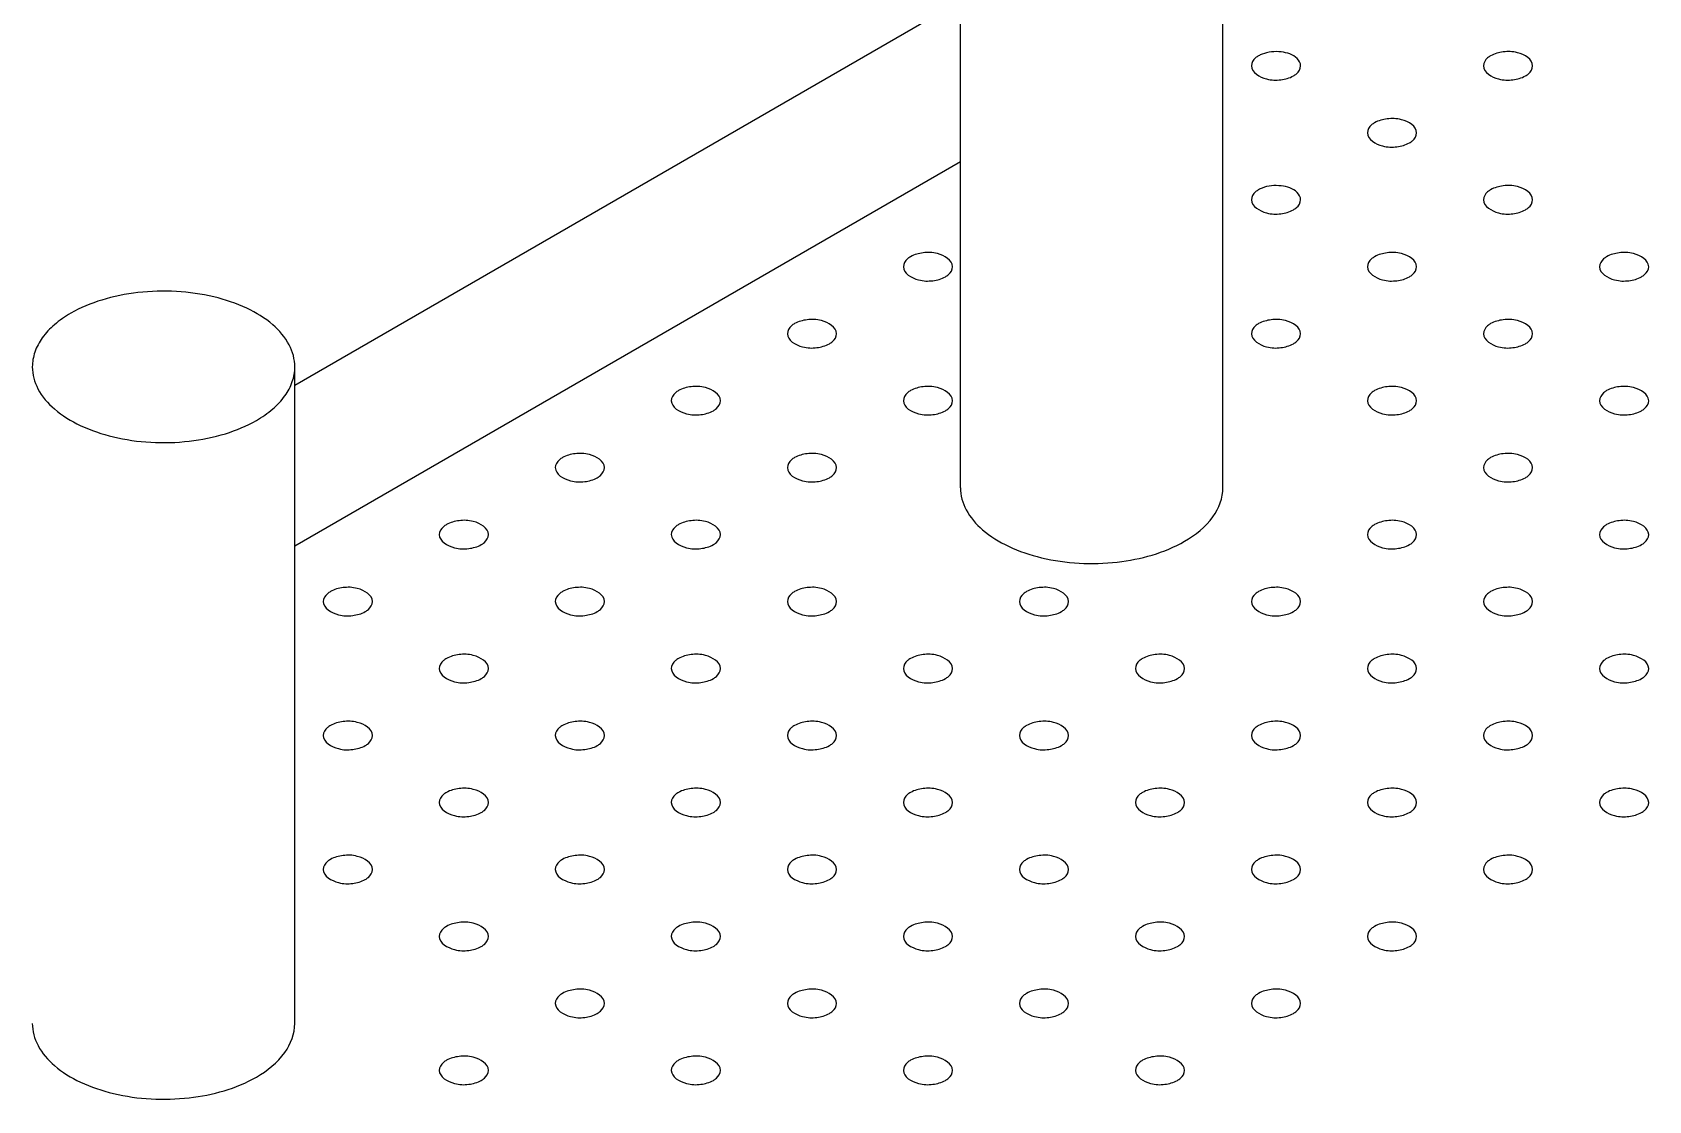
# Model space of a CAD drawing. Header units: millimetres. Extents: x 0 to 1189, y 0 to 841.
# Drawn here: x 630.72 to 679.98, y 379.33 to 411.89 of the extents above; entities that cross this region are included whole.
import ezdxf

# ---------------------------------------------------------------- set-up
doc = ezdxf.new("R2010")
doc.units = ezdxf.units.MM
doc.header["$LTSCALE"] = 65.395
doc.layers.get('0').update_dxf_attribs({"linetype": 'CONTINUOUS'})
doc.layers.add('AXIS', color=7, linetype='CONTINUOUS')

msp = doc.modelspace()

# ---------------------------------------------------------------- linework, layer by layer
at = {"color": 9, "linetype": 'Continuous'}
for p, q in [((638.721, 401.138), (659.005, 412.849)), ((638.721, 396.239), (659.005, 407.95))]:
    msp.add_line(p, q, dxfattribs=at)
at = {"color": 7, "linetype": 'Continuous'}
for points, knots in [([(659.005, 398.01), (659.006, 397.78), (659.145, 397.281), (659.69, 396.662), (660.493, 396.173), (661.866, 395.716), (663.736, 395.621), (665.215, 396.022), (665.834, 396.379)], [0, 0, 0, 0, 0.087154, 0.186892, 0.304593, 0.438739, 0.730144, 1, 1, 1, 1]), ([(665.834, 396.379), (666.165, 396.57), (666.733, 397.005), (667.006, 397.702), (667.005, 398.013)], [0, 0, 0, 0, 0.55085, 1, 1, 1, 1]), ([(630.721, 381.681), (630.721, 381.45), (630.861, 380.951), (631.406, 380.332), (632.209, 379.843), (633.582, 379.386), (635.452, 379.292), (636.931, 379.692), (637.549, 380.049)], [0, 0, 0, 0, 0.087154, 0.186892, 0.304593, 0.438739, 0.730144, 1, 1, 1, 1]), ([(637.549, 380.049), (637.88, 380.24), (638.449, 380.676), (638.721, 381.372), (638.721, 381.684)], [0, 0, 0, 0, 0.55085, 1, 1, 1, 1])]:
    msp.add_open_spline(points, degree=3, knots=knots, dxfattribs=at)
at = {"layer": 'AXIS', "color": 7, "linetype": 'Continuous'}
for p, q in [((659.005, 398.01), (659.005, 418.025)), ((667.005, 398.013), (667.005, 418.025)), ((638.721, 381.684), (638.721, 401.695))]:
    msp.add_line(p, q, dxfattribs=at)
for points, knots in [([(669.372, 410.87), (669.372, 410.953), (669.223, 411.199), (668.759, 411.33), (668.379, 411.299), (668.197, 411.227)], [0, 0, 0, 0, 0.182813, 0.567664, 1, 1, 1, 1]), ([(676.443, 410.87), (676.443, 411.074), (676.021, 411.309), (675.562, 411.315), (675.279, 411.243), (675.163, 411.176)], [0, 0, 0, 0, 0.422614, 0.722333, 1, 1, 1, 1]), ([(668.092, 411.176), (668.059, 411.158), (667.954, 411.087), (667.872, 410.961), (667.872, 410.87)], [0, 0, 0, 0, 0.293914, 1, 1, 1, 1]), ([(667.872, 410.87), (667.872, 410.666), (668.294, 410.431), (668.753, 410.425), (669.036, 410.497), (669.152, 410.564)], [0, 0, 0, 0, 0.422614, 0.722333, 1, 1, 1, 1]), ([(669.152, 410.564), (669.185, 410.583), (669.29, 410.654), (669.372, 410.78), (669.372, 410.87)], [0, 0, 0, 0, 0.293914, 1, 1, 1, 1]), ([(675.163, 411.176), (675.13, 411.158), (675.025, 411.087), (674.943, 410.961), (674.943, 410.87)], [0, 0, 0, 0, 0.293914, 1, 1, 1, 1]), ([(674.943, 410.87), (674.943, 410.666), (675.365, 410.431), (675.824, 410.425), (676.107, 410.497), (676.223, 410.564)], [0, 0, 0, 0, 0.422614, 0.722333, 1, 1, 1, 1]), ([(676.223, 410.564), (676.256, 410.583), (676.362, 410.654), (676.443, 410.78), (676.443, 410.87)], [0, 0, 0, 0, 0.293914, 1, 1, 1, 1]), ([(671.627, 409.135), (671.594, 409.116), (671.489, 409.045), (671.408, 408.92), (671.408, 408.829)], [0, 0, 0, 0, 0.293914, 1, 1, 1, 1]), ([(672.908, 408.829), (672.907, 409.033), (672.485, 409.268), (672.026, 409.274), (671.743, 409.202), (671.627, 409.135)], [0, 0, 0, 0, 0.422614, 0.722333, 1, 1, 1, 1]), ([(671.408, 408.829), (671.408, 408.625), (671.83, 408.39), (672.289, 408.384), (672.572, 408.456), (672.688, 408.523)], [0, 0, 0, 0, 0.422614, 0.722333, 1, 1, 1, 1]), ([(672.688, 408.523), (672.721, 408.542), (672.826, 408.613), (672.908, 408.738), (672.908, 408.829)], [0, 0, 0, 0, 0.293914, 1, 1, 1, 1]), ([(668.092, 407.094), (668.059, 407.075), (667.954, 407.004), (667.872, 406.879), (667.872, 406.788)], [0, 0, 0, 0, 0.293914, 1, 1, 1, 1]), ([(669.372, 406.788), (669.372, 406.871), (669.223, 407.117), (668.759, 407.248), (668.379, 407.216), (668.197, 407.144)], [0, 0, 0, 0, 0.182813, 0.567664, 1, 1, 1, 1]), ([(675.163, 407.094), (675.13, 407.075), (675.025, 407.004), (674.943, 406.879), (674.943, 406.788)], [0, 0, 0, 0, 0.293914, 1, 1, 1, 1]), ([(676.443, 406.788), (676.443, 406.992), (676.021, 407.227), (675.562, 407.233), (675.279, 407.161), (675.163, 407.094)], [0, 0, 0, 0, 0.422614, 0.722333, 1, 1, 1, 1]), ([(667.872, 406.788), (667.872, 406.584), (668.294, 406.349), (668.753, 406.343), (669.036, 406.415), (669.152, 406.482)], [0, 0, 0, 0, 0.422614, 0.722333, 1, 1, 1, 1]), ([(669.152, 406.482), (669.185, 406.501), (669.29, 406.572), (669.372, 406.697), (669.372, 406.788)], [0, 0, 0, 0, 0.293914, 1, 1, 1, 1]), ([(674.943, 406.788), (674.943, 406.584), (675.365, 406.349), (675.824, 406.343), (676.107, 406.415), (676.223, 406.482)], [0, 0, 0, 0, 0.422614, 0.722333, 1, 1, 1, 1]), ([(676.223, 406.482), (676.256, 406.501), (676.362, 406.572), (676.443, 406.697), (676.443, 406.788)], [0, 0, 0, 0, 0.293914, 1, 1, 1, 1]), ([(657.485, 405.053), (657.452, 405.034), (657.347, 404.963), (657.265, 404.837), (657.265, 404.747)], [0, 0, 0, 0, 0.293914, 1, 1, 1, 1]), ([(658.765, 404.747), (658.765, 404.951), (658.343, 405.186), (657.884, 405.191), (657.601, 405.12), (657.485, 405.053)], [0, 0, 0, 0, 0.422614, 0.722333, 1, 1, 1, 1]), ([(671.627, 405.053), (671.594, 405.034), (671.489, 404.963), (671.408, 404.837), (671.408, 404.747)], [0, 0, 0, 0, 0.293914, 1, 1, 1, 1]), ([(672.908, 404.747), (672.907, 404.951), (672.485, 405.186), (672.026, 405.191), (671.743, 405.12), (671.627, 405.053)], [0, 0, 0, 0, 0.422614, 0.722333, 1, 1, 1, 1]), ([(678.698, 405.053), (678.666, 405.034), (678.56, 404.963), (678.479, 404.837), (678.479, 404.747)], [0, 0, 0, 0, 0.293914, 1, 1, 1, 1]), ([(679.979, 404.747), (679.978, 404.951), (679.556, 405.186), (679.097, 405.191), (678.814, 405.12), (678.698, 405.053)], [0, 0, 0, 0, 0.422614, 0.722333, 1, 1, 1, 1]), ([(657.265, 404.747), (657.266, 404.543), (657.688, 404.308), (658.147, 404.302), (658.43, 404.373), (658.546, 404.44)], [0, 0, 0, 0, 0.422614, 0.722333, 1, 1, 1, 1]), ([(658.546, 404.44), (658.578, 404.459), (658.684, 404.53), (658.765, 404.656), (658.765, 404.747)], [0, 0, 0, 0, 0.293914, 1, 1, 1, 1]), ([(671.408, 404.747), (671.408, 404.543), (671.83, 404.308), (672.289, 404.302), (672.572, 404.373), (672.688, 404.44)], [0, 0, 0, 0, 0.422614, 0.722333, 1, 1, 1, 1]), ([(672.688, 404.44), (672.721, 404.459), (672.826, 404.53), (672.908, 404.656), (672.908, 404.747)], [0, 0, 0, 0, 0.293914, 1, 1, 1, 1]), ([(678.479, 404.747), (678.479, 404.543), (678.901, 404.308), (679.36, 404.302), (679.643, 404.373), (679.759, 404.44)], [0, 0, 0, 0, 0.422614, 0.722333, 1, 1, 1, 1]), ([(679.759, 404.44), (679.792, 404.459), (679.897, 404.53), (679.979, 404.656), (679.979, 404.747)], [0, 0, 0, 0, 0.293914, 1, 1, 1, 1]), ([(638.721, 401.695), (638.721, 401.926), (638.582, 402.425), (638.037, 403.044), (637.234, 403.533), (636.231, 403.868), (635.107, 404.026), (633.951, 403.994), (632.859, 403.776), (632.188, 403.499), (631.892, 403.328)], [0, 0, 0, 0, 0.086934, 0.186405, 0.303797, 0.437614, 0.582117, 0.729433, 0.87118, 1, 1, 1, 1]), ([(631.892, 403.328), (631.717, 403.227), (631.398, 403.008), (631.018, 402.608), (630.777, 402.165), (630.721, 401.848), (630.721, 401.695)], [0, 0, 0, 0, 0.289808, 0.549049, 0.782229, 1, 1, 1, 1]), ([(653.95, 403.012), (653.917, 402.993), (653.811, 402.922), (653.73, 402.796), (653.73, 402.705)], [0, 0, 0, 0, 0.293914, 1, 1, 1, 1]), ([(655.23, 402.705), (655.23, 402.909), (654.808, 403.144), (654.349, 403.15), (654.066, 403.079), (653.95, 403.012)], [0, 0, 0, 0, 0.422614, 0.722333, 1, 1, 1, 1]), ([(668.092, 403.012), (668.059, 402.993), (667.954, 402.922), (667.872, 402.796), (667.872, 402.705)], [0, 0, 0, 0, 0.293914, 1, 1, 1, 1]), ([(669.372, 402.705), (669.372, 402.909), (668.95, 403.144), (668.491, 403.15), (668.208, 403.079), (668.092, 403.012)], [0, 0, 0, 0, 0.422614, 0.722333, 1, 1, 1, 1]), ([(675.163, 403.012), (675.13, 402.993), (675.025, 402.922), (674.943, 402.796), (674.943, 402.705)], [0, 0, 0, 0, 0.293914, 1, 1, 1, 1]), ([(676.443, 402.705), (676.443, 402.909), (676.021, 403.144), (675.562, 403.15), (675.279, 403.079), (675.163, 403.012)], [0, 0, 0, 0, 0.422614, 0.722333, 1, 1, 1, 1]), ([(653.73, 402.705), (653.73, 402.501), (654.152, 402.266), (654.611, 402.261), (654.894, 402.332), (655.01, 402.399)], [0, 0, 0, 0, 0.422614, 0.722333, 1, 1, 1, 1]), ([(655.01, 402.399), (655.043, 402.418), (655.148, 402.489), (655.23, 402.615), (655.23, 402.705)], [0, 0, 0, 0, 0.293914, 1, 1, 1, 1]), ([(667.872, 402.705), (667.872, 402.501), (668.294, 402.266), (668.753, 402.261), (669.036, 402.332), (669.152, 402.399)], [0, 0, 0, 0, 0.422614, 0.722333, 1, 1, 1, 1]), ([(669.152, 402.399), (669.185, 402.418), (669.29, 402.489), (669.372, 402.615), (669.372, 402.705)], [0, 0, 0, 0, 0.293914, 1, 1, 1, 1]), ([(674.943, 402.705), (674.943, 402.501), (675.365, 402.266), (675.824, 402.261), (676.107, 402.332), (676.223, 402.399)], [0, 0, 0, 0, 0.422614, 0.722333, 1, 1, 1, 1]), ([(676.223, 402.399), (676.256, 402.418), (676.362, 402.489), (676.443, 402.615), (676.443, 402.705)], [0, 0, 0, 0, 0.293914, 1, 1, 1, 1]), ([(630.721, 401.695), (630.721, 401.464), (630.86, 400.965), (631.404, 400.346), (632.208, 399.857), (633.21, 399.522), (634.334, 399.364), (635.49, 399.396), (636.583, 399.615), (637.253, 399.891), (637.549, 400.062)], [0, 0, 0, 0, 0.086934, 0.186405, 0.303797, 0.437614, 0.582117, 0.729433, 0.87118, 1, 1, 1, 1]), ([(637.549, 400.062), (637.725, 400.164), (638.043, 400.383), (638.424, 400.783), (638.665, 401.225), (638.721, 401.543), (638.721, 401.695)], [0, 0, 0, 0, 0.289808, 0.549049, 0.782229, 1, 1, 1, 1]), ([(650.414, 400.97), (650.381, 400.951), (650.276, 400.88), (650.194, 400.755), (650.194, 400.664)], [0, 0, 0, 0, 0.293914, 1, 1, 1, 1]), ([(651.694, 400.664), (651.694, 400.868), (651.272, 401.103), (650.813, 401.109), (650.53, 401.037), (650.414, 400.97)], [0, 0, 0, 0, 0.422614, 0.722333, 1, 1, 1, 1]), ([(657.485, 400.97), (657.452, 400.951), (657.347, 400.88), (657.265, 400.755), (657.265, 400.664)], [0, 0, 0, 0, 0.293914, 1, 1, 1, 1]), ([(658.765, 400.664), (658.765, 400.868), (658.343, 401.103), (657.884, 401.109), (657.601, 401.037), (657.485, 400.97)], [0, 0, 0, 0, 0.422614, 0.722333, 1, 1, 1, 1]), ([(671.627, 400.97), (671.594, 400.951), (671.489, 400.88), (671.408, 400.755), (671.408, 400.664)], [0, 0, 0, 0, 0.293914, 1, 1, 1, 1]), ([(672.908, 400.664), (672.907, 400.868), (672.485, 401.103), (672.026, 401.109), (671.743, 401.037), (671.627, 400.97)], [0, 0, 0, 0, 0.422614, 0.722333, 1, 1, 1, 1]), ([(678.698, 400.97), (678.666, 400.951), (678.56, 400.88), (678.479, 400.755), (678.479, 400.664)], [0, 0, 0, 0, 0.293914, 1, 1, 1, 1]), ([(679.979, 400.664), (679.978, 400.868), (679.556, 401.103), (679.097, 401.109), (678.814, 401.037), (678.698, 400.97)], [0, 0, 0, 0, 0.422614, 0.722333, 1, 1, 1, 1]), ([(650.194, 400.664), (650.194, 400.46), (650.616, 400.225), (651.076, 400.219), (651.359, 400.291), (651.475, 400.358)], [0, 0, 0, 0, 0.422614, 0.722333, 1, 1, 1, 1]), ([(651.475, 400.358), (651.507, 400.377), (651.613, 400.448), (651.694, 400.573), (651.694, 400.664)], [0, 0, 0, 0, 0.293914, 1, 1, 1, 1]), ([(657.265, 400.664), (657.266, 400.46), (657.688, 400.225), (658.147, 400.219), (658.43, 400.291), (658.546, 400.358)], [0, 0, 0, 0, 0.422614, 0.722333, 1, 1, 1, 1]), ([(658.546, 400.358), (658.578, 400.377), (658.684, 400.448), (658.765, 400.573), (658.765, 400.664)], [0, 0, 0, 0, 0.293914, 1, 1, 1, 1]), ([(671.408, 400.664), (671.408, 400.46), (671.83, 400.225), (672.289, 400.219), (672.572, 400.291), (672.688, 400.358)], [0, 0, 0, 0, 0.422614, 0.722333, 1, 1, 1, 1]), ([(672.688, 400.358), (672.721, 400.377), (672.826, 400.448), (672.908, 400.573), (672.908, 400.664)], [0, 0, 0, 0, 0.293914, 1, 1, 1, 1]), ([(678.479, 400.664), (678.479, 400.46), (678.901, 400.225), (679.36, 400.219), (679.643, 400.291), (679.759, 400.358)], [0, 0, 0, 0, 0.422614, 0.722333, 1, 1, 1, 1]), ([(679.759, 400.358), (679.792, 400.377), (679.897, 400.448), (679.979, 400.573), (679.979, 400.664)], [0, 0, 0, 0, 0.293914, 1, 1, 1, 1]), ([(648.159, 398.623), (648.159, 398.827), (647.737, 399.062), (647.278, 399.068), (646.995, 398.996), (646.878, 398.929)], [0, 0, 0, 0, 0.422614, 0.722333, 1, 1, 1, 1]), ([(655.23, 398.623), (655.23, 398.827), (654.808, 399.062), (654.349, 399.068), (654.066, 398.996), (653.95, 398.929)], [0, 0, 0, 0, 0.422614, 0.722333, 1, 1, 1, 1]), ([(676.443, 398.623), (676.443, 398.827), (676.021, 399.062), (675.562, 399.068), (675.279, 398.996), (675.163, 398.929)], [0, 0, 0, 0, 0.422614, 0.722333, 1, 1, 1, 1]), ([(646.878, 398.929), (646.846, 398.91), (646.74, 398.839), (646.659, 398.714), (646.659, 398.623)], [0, 0, 0, 0, 0.293914, 1, 1, 1, 1]), ([(646.659, 398.623), (646.659, 398.419), (647.081, 398.184), (647.54, 398.178), (647.823, 398.25), (647.939, 398.317)], [0, 0, 0, 0, 0.422614, 0.722333, 1, 1, 1, 1]), ([(647.939, 398.317), (647.972, 398.336), (648.077, 398.407), (648.159, 398.532), (648.159, 398.623)], [0, 0, 0, 0, 0.293914, 1, 1, 1, 1]), ([(653.95, 398.929), (653.917, 398.91), (653.811, 398.839), (653.73, 398.714), (653.73, 398.623)], [0, 0, 0, 0, 0.293914, 1, 1, 1, 1]), ([(653.73, 398.623), (653.73, 398.419), (654.152, 398.184), (654.611, 398.178), (654.894, 398.25), (655.01, 398.317)], [0, 0, 0, 0, 0.422614, 0.722333, 1, 1, 1, 1]), ([(655.01, 398.317), (655.043, 398.336), (655.148, 398.407), (655.23, 398.532), (655.23, 398.623)], [0, 0, 0, 0, 0.293914, 1, 1, 1, 1]), ([(675.163, 398.929), (675.13, 398.91), (675.025, 398.839), (674.943, 398.714), (674.943, 398.623)], [0, 0, 0, 0, 0.293914, 1, 1, 1, 1]), ([(674.943, 398.623), (674.943, 398.419), (675.365, 398.184), (675.824, 398.178), (676.107, 398.25), (676.223, 398.317)], [0, 0, 0, 0, 0.422614, 0.722333, 1, 1, 1, 1]), ([(676.223, 398.317), (676.256, 398.336), (676.362, 398.407), (676.443, 398.532), (676.443, 398.623)], [0, 0, 0, 0, 0.293914, 1, 1, 1, 1]), ([(644.623, 396.582), (644.623, 396.786), (644.201, 397.021), (643.742, 397.027), (643.459, 396.955), (643.343, 396.888)], [0, 0, 0, 0, 0.422614, 0.722333, 1, 1, 1, 1]), ([(651.694, 396.582), (651.694, 396.786), (651.272, 397.021), (650.813, 397.027), (650.53, 396.955), (650.414, 396.888)], [0, 0, 0, 0, 0.422614, 0.722333, 1, 1, 1, 1]), ([(672.908, 396.582), (672.907, 396.786), (672.485, 397.021), (672.026, 397.027), (671.743, 396.955), (671.627, 396.888)], [0, 0, 0, 0, 0.422614, 0.722333, 1, 1, 1, 1]), ([(679.979, 396.582), (679.978, 396.786), (679.556, 397.021), (679.097, 397.027), (678.814, 396.955), (678.698, 396.888)], [0, 0, 0, 0, 0.422614, 0.722333, 1, 1, 1, 1]), ([(643.343, 396.888), (643.31, 396.869), (643.205, 396.798), (643.123, 396.672), (643.123, 396.582)], [0, 0, 0, 0, 0.293914, 1, 1, 1, 1]), ([(643.123, 396.582), (643.123, 396.378), (643.545, 396.143), (644.005, 396.137), (644.288, 396.209), (644.404, 396.276)], [0, 0, 0, 0, 0.422614, 0.722333, 1, 1, 1, 1]), ([(644.404, 396.276), (644.436, 396.294), (644.542, 396.365), (644.623, 396.491), (644.623, 396.582)], [0, 0, 0, 0, 0.293914, 1, 1, 1, 1]), ([(650.414, 396.888), (650.381, 396.869), (650.276, 396.798), (650.194, 396.672), (650.194, 396.582)], [0, 0, 0, 0, 0.293914, 1, 1, 1, 1]), ([(650.194, 396.582), (650.194, 396.378), (650.616, 396.143), (651.076, 396.137), (651.359, 396.209), (651.475, 396.276)], [0, 0, 0, 0, 0.422614, 0.722333, 1, 1, 1, 1]), ([(651.475, 396.276), (651.507, 396.294), (651.613, 396.365), (651.694, 396.491), (651.694, 396.582)], [0, 0, 0, 0, 0.293914, 1, 1, 1, 1]), ([(671.627, 396.888), (671.594, 396.869), (671.489, 396.798), (671.408, 396.672), (671.408, 396.582)], [0, 0, 0, 0, 0.293914, 1, 1, 1, 1]), ([(671.408, 396.582), (671.408, 396.378), (671.83, 396.143), (672.289, 396.137), (672.572, 396.209), (672.688, 396.276)], [0, 0, 0, 0, 0.422614, 0.722333, 1, 1, 1, 1]), ([(672.688, 396.276), (672.721, 396.294), (672.826, 396.365), (672.908, 396.491), (672.908, 396.582)], [0, 0, 0, 0, 0.293914, 1, 1, 1, 1]), ([(678.698, 396.888), (678.666, 396.869), (678.56, 396.798), (678.479, 396.672), (678.479, 396.582)], [0, 0, 0, 0, 0.293914, 1, 1, 1, 1]), ([(678.479, 396.582), (678.479, 396.378), (678.901, 396.143), (679.36, 396.137), (679.643, 396.209), (679.759, 396.276)], [0, 0, 0, 0, 0.422614, 0.722333, 1, 1, 1, 1]), ([(679.759, 396.276), (679.792, 396.294), (679.897, 396.365), (679.979, 396.491), (679.979, 396.582)], [0, 0, 0, 0, 0.293914, 1, 1, 1, 1]), ([(639.807, 394.847), (639.775, 394.828), (639.669, 394.757), (639.588, 394.631), (639.588, 394.541)], [0, 0, 0, 0, 0.293914, 1, 1, 1, 1]), ([(641.088, 394.541), (641.088, 394.744), (640.666, 394.98), (640.206, 394.985), (639.923, 394.914), (639.807, 394.847)], [0, 0, 0, 0, 0.422614, 0.722333, 1, 1, 1, 1]), ([(646.878, 394.847), (646.846, 394.828), (646.74, 394.757), (646.659, 394.631), (646.659, 394.541)], [0, 0, 0, 0, 0.293914, 1, 1, 1, 1]), ([(648.159, 394.541), (648.159, 394.744), (647.737, 394.98), (647.278, 394.985), (646.995, 394.914), (646.878, 394.847)], [0, 0, 0, 0, 0.422614, 0.722333, 1, 1, 1, 1]), ([(653.95, 394.847), (653.917, 394.828), (653.811, 394.757), (653.73, 394.631), (653.73, 394.541)], [0, 0, 0, 0, 0.293914, 1, 1, 1, 1]), ([(655.23, 394.541), (655.23, 394.744), (654.808, 394.98), (654.349, 394.985), (654.066, 394.914), (653.95, 394.847)], [0, 0, 0, 0, 0.422614, 0.722333, 1, 1, 1, 1]), ([(661.021, 394.847), (660.988, 394.828), (660.882, 394.757), (660.801, 394.631), (660.801, 394.541)], [0, 0, 0, 0, 0.293914, 1, 1, 1, 1]), ([(662.301, 394.541), (662.301, 394.744), (661.879, 394.98), (661.42, 394.985), (661.137, 394.914), (661.021, 394.847)], [0, 0, 0, 0, 0.422614, 0.722333, 1, 1, 1, 1]), ([(668.092, 394.847), (668.059, 394.828), (667.954, 394.757), (667.872, 394.631), (667.872, 394.541)], [0, 0, 0, 0, 0.293914, 1, 1, 1, 1]), ([(669.372, 394.541), (669.372, 394.744), (668.95, 394.98), (668.491, 394.985), (668.208, 394.914), (668.092, 394.847)], [0, 0, 0, 0, 0.422614, 0.722333, 1, 1, 1, 1]), ([(675.163, 394.847), (675.13, 394.828), (675.025, 394.757), (674.943, 394.631), (674.943, 394.541)], [0, 0, 0, 0, 0.293914, 1, 1, 1, 1]), ([(676.443, 394.541), (676.443, 394.744), (676.021, 394.98), (675.562, 394.985), (675.279, 394.914), (675.163, 394.847)], [0, 0, 0, 0, 0.422614, 0.722333, 1, 1, 1, 1]), ([(639.588, 394.541), (639.588, 394.337), (640.01, 394.101), (640.469, 394.096), (640.752, 394.167), (640.868, 394.234)], [0, 0, 0, 0, 0.422614, 0.722333, 1, 1, 1, 1]), ([(640.868, 394.234), (640.901, 394.253), (641.006, 394.324), (641.088, 394.45), (641.088, 394.541)], [0, 0, 0, 0, 0.293914, 1, 1, 1, 1]), ([(646.659, 394.541), (646.659, 394.337), (647.081, 394.101), (647.54, 394.096), (647.823, 394.167), (647.939, 394.234)], [0, 0, 0, 0, 0.422614, 0.722333, 1, 1, 1, 1]), ([(647.939, 394.234), (647.972, 394.253), (648.077, 394.324), (648.159, 394.45), (648.159, 394.541)], [0, 0, 0, 0, 0.293914, 1, 1, 1, 1]), ([(653.73, 394.541), (653.73, 394.337), (654.152, 394.101), (654.611, 394.096), (654.894, 394.167), (655.01, 394.234)], [0, 0, 0, 0, 0.422614, 0.722333, 1, 1, 1, 1]), ([(655.01, 394.234), (655.043, 394.253), (655.148, 394.324), (655.23, 394.45), (655.23, 394.541)], [0, 0, 0, 0, 0.293914, 1, 1, 1, 1]), ([(660.801, 394.541), (660.801, 394.337), (661.223, 394.101), (661.682, 394.096), (661.965, 394.167), (662.081, 394.234)], [0, 0, 0, 0, 0.422614, 0.722333, 1, 1, 1, 1]), ([(662.081, 394.234), (662.114, 394.253), (662.219, 394.324), (662.301, 394.45), (662.301, 394.541)], [0, 0, 0, 0, 0.293914, 1, 1, 1, 1]), ([(667.872, 394.541), (667.872, 394.337), (668.294, 394.101), (668.753, 394.096), (669.036, 394.167), (669.152, 394.234)], [0, 0, 0, 0, 0.422614, 0.722333, 1, 1, 1, 1]), ([(669.152, 394.234), (669.185, 394.253), (669.29, 394.324), (669.372, 394.45), (669.372, 394.541)], [0, 0, 0, 0, 0.293914, 1, 1, 1, 1]), ([(674.943, 394.541), (674.943, 394.337), (675.365, 394.101), (675.824, 394.096), (676.107, 394.167), (676.223, 394.234)], [0, 0, 0, 0, 0.422614, 0.722333, 1, 1, 1, 1]), ([(676.223, 394.234), (676.256, 394.253), (676.362, 394.324), (676.443, 394.45), (676.443, 394.541)], [0, 0, 0, 0, 0.293914, 1, 1, 1, 1]), ([(643.343, 392.805), (643.31, 392.787), (643.205, 392.716), (643.123, 392.59), (643.123, 392.499)], [0, 0, 0, 0, 0.293914, 1, 1, 1, 1]), ([(644.623, 392.499), (644.623, 392.703), (644.201, 392.938), (643.742, 392.944), (643.459, 392.872), (643.343, 392.805)], [0, 0, 0, 0, 0.422614, 0.722333, 1, 1, 1, 1]), ([(650.414, 392.805), (650.381, 392.787), (650.276, 392.716), (650.194, 392.59), (650.194, 392.499)], [0, 0, 0, 0, 0.293914, 1, 1, 1, 1]), ([(651.694, 392.499), (651.694, 392.703), (651.272, 392.938), (650.813, 392.944), (650.53, 392.872), (650.414, 392.805)], [0, 0, 0, 0, 0.422614, 0.722333, 1, 1, 1, 1]), ([(657.485, 392.805), (657.452, 392.787), (657.347, 392.716), (657.265, 392.59), (657.265, 392.499)], [0, 0, 0, 0, 0.293914, 1, 1, 1, 1]), ([(658.765, 392.499), (658.765, 392.703), (658.343, 392.938), (657.884, 392.944), (657.601, 392.872), (657.485, 392.805)], [0, 0, 0, 0, 0.422614, 0.722333, 1, 1, 1, 1]), ([(664.556, 392.805), (664.523, 392.787), (664.418, 392.716), (664.336, 392.59), (664.336, 392.499)], [0, 0, 0, 0, 0.293914, 1, 1, 1, 1]), ([(665.836, 392.499), (665.836, 392.703), (665.414, 392.938), (664.955, 392.944), (664.672, 392.872), (664.556, 392.805)], [0, 0, 0, 0, 0.422614, 0.722333, 1, 1, 1, 1]), ([(671.627, 392.805), (671.594, 392.787), (671.489, 392.716), (671.408, 392.59), (671.408, 392.499)], [0, 0, 0, 0, 0.293914, 1, 1, 1, 1]), ([(672.908, 392.499), (672.907, 392.703), (672.485, 392.938), (672.026, 392.944), (671.743, 392.872), (671.627, 392.805)], [0, 0, 0, 0, 0.422614, 0.722333, 1, 1, 1, 1]), ([(678.698, 392.805), (678.666, 392.787), (678.56, 392.716), (678.479, 392.59), (678.479, 392.499)], [0, 0, 0, 0, 0.293914, 1, 1, 1, 1]), ([(679.979, 392.499), (679.978, 392.703), (679.556, 392.938), (679.097, 392.944), (678.814, 392.872), (678.698, 392.805)], [0, 0, 0, 0, 0.422614, 0.722333, 1, 1, 1, 1]), ([(643.123, 392.499), (643.123, 392.295), (643.545, 392.06), (644.005, 392.055), (644.288, 392.126), (644.404, 392.193)], [0, 0, 0, 0, 0.422614, 0.722333, 1, 1, 1, 1]), ([(644.404, 392.193), (644.436, 392.212), (644.542, 392.283), (644.623, 392.409), (644.623, 392.499)], [0, 0, 0, 0, 0.293914, 1, 1, 1, 1]), ([(650.194, 392.499), (650.194, 392.295), (650.616, 392.06), (651.076, 392.055), (651.359, 392.126), (651.475, 392.193)], [0, 0, 0, 0, 0.422614, 0.722333, 1, 1, 1, 1]), ([(651.475, 392.193), (651.507, 392.212), (651.613, 392.283), (651.694, 392.409), (651.694, 392.499)], [0, 0, 0, 0, 0.293914, 1, 1, 1, 1]), ([(657.265, 392.499), (657.266, 392.295), (657.688, 392.06), (658.147, 392.055), (658.43, 392.126), (658.546, 392.193)], [0, 0, 0, 0, 0.422614, 0.722333, 1, 1, 1, 1]), ([(658.546, 392.193), (658.578, 392.212), (658.684, 392.283), (658.765, 392.409), (658.765, 392.499)], [0, 0, 0, 0, 0.293914, 1, 1, 1, 1]), ([(664.336, 392.499), (664.337, 392.295), (664.759, 392.06), (665.218, 392.055), (665.501, 392.126), (665.617, 392.193)], [0, 0, 0, 0, 0.422614, 0.722333, 1, 1, 1, 1]), ([(665.617, 392.193), (665.65, 392.212), (665.755, 392.283), (665.836, 392.409), (665.836, 392.499)], [0, 0, 0, 0, 0.293914, 1, 1, 1, 1]), ([(671.408, 392.499), (671.408, 392.295), (671.83, 392.06), (672.289, 392.055), (672.572, 392.126), (672.688, 392.193)], [0, 0, 0, 0, 0.422614, 0.722333, 1, 1, 1, 1]), ([(672.688, 392.193), (672.721, 392.212), (672.826, 392.283), (672.908, 392.409), (672.908, 392.499)], [0, 0, 0, 0, 0.293914, 1, 1, 1, 1]), ([(678.479, 392.499), (678.479, 392.295), (678.901, 392.06), (679.36, 392.055), (679.643, 392.126), (679.759, 392.193)], [0, 0, 0, 0, 0.422614, 0.722333, 1, 1, 1, 1]), ([(679.759, 392.193), (679.792, 392.212), (679.897, 392.283), (679.979, 392.409), (679.979, 392.499)], [0, 0, 0, 0, 0.293914, 1, 1, 1, 1]), ([(639.807, 390.764), (639.775, 390.745), (639.669, 390.674), (639.588, 390.549), (639.588, 390.458)], [0, 0, 0, 0, 0.293914, 1, 1, 1, 1]), ([(641.088, 390.458), (641.088, 390.662), (640.666, 390.897), (640.206, 390.903), (639.923, 390.831), (639.807, 390.764)], [0, 0, 0, 0, 0.422614, 0.722333, 1, 1, 1, 1]), ([(646.878, 390.764), (646.846, 390.745), (646.74, 390.674), (646.659, 390.549), (646.659, 390.458)], [0, 0, 0, 0, 0.293914, 1, 1, 1, 1]), ([(648.159, 390.458), (648.159, 390.662), (647.737, 390.897), (647.278, 390.903), (646.995, 390.831), (646.878, 390.764)], [0, 0, 0, 0, 0.422614, 0.722333, 1, 1, 1, 1]), ([(653.95, 390.764), (653.917, 390.745), (653.811, 390.674), (653.73, 390.549), (653.73, 390.458)], [0, 0, 0, 0, 0.293914, 1, 1, 1, 1]), ([(655.23, 390.458), (655.23, 390.662), (654.808, 390.897), (654.349, 390.903), (654.066, 390.831), (653.95, 390.764)], [0, 0, 0, 0, 0.422614, 0.722333, 1, 1, 1, 1]), ([(661.021, 390.764), (660.988, 390.745), (660.882, 390.674), (660.801, 390.549), (660.801, 390.458)], [0, 0, 0, 0, 0.293914, 1, 1, 1, 1]), ([(662.301, 390.458), (662.301, 390.662), (661.879, 390.897), (661.42, 390.903), (661.137, 390.831), (661.021, 390.764)], [0, 0, 0, 0, 0.422614, 0.722333, 1, 1, 1, 1]), ([(668.092, 390.764), (668.059, 390.745), (667.954, 390.674), (667.872, 390.549), (667.872, 390.458)], [0, 0, 0, 0, 0.293914, 1, 1, 1, 1]), ([(669.372, 390.458), (669.372, 390.662), (668.95, 390.897), (668.491, 390.903), (668.208, 390.831), (668.092, 390.764)], [0, 0, 0, 0, 0.422614, 0.722333, 1, 1, 1, 1]), ([(675.163, 390.764), (675.13, 390.745), (675.025, 390.674), (674.943, 390.549), (674.943, 390.458)], [0, 0, 0, 0, 0.293914, 1, 1, 1, 1]), ([(676.443, 390.458), (676.443, 390.662), (676.021, 390.897), (675.562, 390.903), (675.279, 390.831), (675.163, 390.764)], [0, 0, 0, 0, 0.422614, 0.722333, 1, 1, 1, 1]), ([(639.588, 390.458), (639.588, 390.254), (640.01, 390.019), (640.469, 390.013), (640.752, 390.085), (640.868, 390.152)], [0, 0, 0, 0, 0.422614, 0.722333, 1, 1, 1, 1]), ([(640.868, 390.152), (640.901, 390.171), (641.006, 390.242), (641.088, 390.367), (641.088, 390.458)], [0, 0, 0, 0, 0.293914, 1, 1, 1, 1]), ([(646.659, 390.458), (646.659, 390.254), (647.081, 390.019), (647.54, 390.013), (647.823, 390.085), (647.939, 390.152)], [0, 0, 0, 0, 0.422614, 0.722333, 1, 1, 1, 1]), ([(647.939, 390.152), (647.972, 390.171), (648.077, 390.242), (648.159, 390.367), (648.159, 390.458)], [0, 0, 0, 0, 0.293914, 1, 1, 1, 1]), ([(653.73, 390.458), (653.73, 390.254), (654.152, 390.019), (654.611, 390.013), (654.894, 390.085), (655.01, 390.152)], [0, 0, 0, 0, 0.422614, 0.722333, 1, 1, 1, 1]), ([(655.01, 390.152), (655.043, 390.171), (655.148, 390.242), (655.23, 390.367), (655.23, 390.458)], [0, 0, 0, 0, 0.293914, 1, 1, 1, 1]), ([(660.801, 390.458), (660.801, 390.254), (661.223, 390.019), (661.682, 390.013), (661.965, 390.085), (662.081, 390.152)], [0, 0, 0, 0, 0.422614, 0.722333, 1, 1, 1, 1]), ([(662.081, 390.152), (662.114, 390.171), (662.219, 390.242), (662.301, 390.367), (662.301, 390.458)], [0, 0, 0, 0, 0.293914, 1, 1, 1, 1]), ([(667.872, 390.458), (667.872, 390.254), (668.294, 390.019), (668.753, 390.013), (669.036, 390.085), (669.152, 390.152)], [0, 0, 0, 0, 0.422614, 0.722333, 1, 1, 1, 1]), ([(669.152, 390.152), (669.185, 390.171), (669.29, 390.242), (669.372, 390.367), (669.372, 390.458)], [0, 0, 0, 0, 0.293914, 1, 1, 1, 1]), ([(674.943, 390.458), (674.943, 390.254), (675.365, 390.019), (675.824, 390.013), (676.107, 390.085), (676.223, 390.152)], [0, 0, 0, 0, 0.422614, 0.722333, 1, 1, 1, 1]), ([(676.223, 390.152), (676.256, 390.171), (676.362, 390.242), (676.443, 390.367), (676.443, 390.458)], [0, 0, 0, 0, 0.293914, 1, 1, 1, 1]), ([(643.343, 388.723), (643.31, 388.704), (643.205, 388.633), (643.123, 388.508), (643.123, 388.417)], [0, 0, 0, 0, 0.293914, 1, 1, 1, 1]), ([(644.623, 388.417), (644.623, 388.621), (644.201, 388.856), (643.742, 388.862), (643.459, 388.79), (643.343, 388.723)], [0, 0, 0, 0, 0.422614, 0.722333, 1, 1, 1, 1]), ([(650.414, 388.723), (650.381, 388.704), (650.276, 388.633), (650.194, 388.508), (650.194, 388.417)], [0, 0, 0, 0, 0.293914, 1, 1, 1, 1]), ([(651.694, 388.417), (651.694, 388.621), (651.272, 388.856), (650.813, 388.862), (650.53, 388.79), (650.414, 388.723)], [0, 0, 0, 0, 0.422614, 0.722333, 1, 1, 1, 1]), ([(657.485, 388.723), (657.452, 388.704), (657.347, 388.633), (657.265, 388.508), (657.265, 388.417)], [0, 0, 0, 0, 0.293914, 1, 1, 1, 1]), ([(658.765, 388.417), (658.765, 388.621), (658.343, 388.856), (657.884, 388.862), (657.601, 388.79), (657.485, 388.723)], [0, 0, 0, 0, 0.422614, 0.722333, 1, 1, 1, 1]), ([(664.556, 388.723), (664.523, 388.704), (664.418, 388.633), (664.336, 388.508), (664.336, 388.417)], [0, 0, 0, 0, 0.293914, 1, 1, 1, 1]), ([(665.836, 388.417), (665.836, 388.621), (665.414, 388.856), (664.955, 388.862), (664.672, 388.79), (664.556, 388.723)], [0, 0, 0, 0, 0.422614, 0.722333, 1, 1, 1, 1]), ([(671.627, 388.723), (671.594, 388.704), (671.489, 388.633), (671.408, 388.508), (671.408, 388.417)], [0, 0, 0, 0, 0.293914, 1, 1, 1, 1]), ([(672.908, 388.417), (672.907, 388.621), (672.485, 388.856), (672.026, 388.862), (671.743, 388.79), (671.627, 388.723)], [0, 0, 0, 0, 0.422614, 0.722333, 1, 1, 1, 1]), ([(678.698, 388.723), (678.666, 388.704), (678.56, 388.633), (678.479, 388.508), (678.479, 388.417)], [0, 0, 0, 0, 0.293914, 1, 1, 1, 1]), ([(679.979, 388.417), (679.978, 388.621), (679.556, 388.856), (679.097, 388.862), (678.814, 388.79), (678.698, 388.723)], [0, 0, 0, 0, 0.422614, 0.722333, 1, 1, 1, 1]), ([(643.123, 388.417), (643.123, 388.213), (643.545, 387.978), (644.005, 387.972), (644.288, 388.044), (644.404, 388.111)], [0, 0, 0, 0, 0.422614, 0.722333, 1, 1, 1, 1]), ([(644.404, 388.111), (644.436, 388.13), (644.542, 388.201), (644.623, 388.326), (644.623, 388.417)], [0, 0, 0, 0, 0.293914, 1, 1, 1, 1]), ([(650.194, 388.417), (650.194, 388.213), (650.616, 387.978), (651.076, 387.972), (651.359, 388.044), (651.475, 388.111)], [0, 0, 0, 0, 0.422614, 0.722333, 1, 1, 1, 1]), ([(651.475, 388.111), (651.507, 388.13), (651.613, 388.201), (651.694, 388.326), (651.694, 388.417)], [0, 0, 0, 0, 0.293914, 1, 1, 1, 1]), ([(657.265, 388.417), (657.266, 388.213), (657.688, 387.978), (658.147, 387.972), (658.43, 388.044), (658.546, 388.111)], [0, 0, 0, 0, 0.422614, 0.722333, 1, 1, 1, 1]), ([(658.546, 388.111), (658.578, 388.13), (658.684, 388.201), (658.765, 388.326), (658.765, 388.417)], [0, 0, 0, 0, 0.293914, 1, 1, 1, 1]), ([(664.336, 388.417), (664.337, 388.213), (664.759, 387.978), (665.218, 387.972), (665.501, 388.044), (665.617, 388.111)], [0, 0, 0, 0, 0.422614, 0.722333, 1, 1, 1, 1]), ([(665.617, 388.111), (665.65, 388.13), (665.755, 388.201), (665.836, 388.326), (665.836, 388.417)], [0, 0, 0, 0, 0.293914, 1, 1, 1, 1]), ([(671.408, 388.417), (671.408, 388.213), (671.83, 387.978), (672.289, 387.972), (672.572, 388.044), (672.688, 388.111)], [0, 0, 0, 0, 0.422614, 0.722333, 1, 1, 1, 1]), ([(672.688, 388.111), (672.721, 388.13), (672.826, 388.201), (672.908, 388.326), (672.908, 388.417)], [0, 0, 0, 0, 0.293914, 1, 1, 1, 1]), ([(678.479, 388.417), (678.479, 388.213), (678.901, 387.978), (679.36, 387.972), (679.643, 388.044), (679.759, 388.111)], [0, 0, 0, 0, 0.422614, 0.722333, 1, 1, 1, 1]), ([(679.759, 388.111), (679.792, 388.13), (679.897, 388.201), (679.979, 388.326), (679.979, 388.417)], [0, 0, 0, 0, 0.293914, 1, 1, 1, 1]), ([(639.807, 386.682), (639.775, 386.663), (639.669, 386.592), (639.588, 386.466), (639.588, 386.376)], [0, 0, 0, 0, 0.293914, 1, 1, 1, 1]), ([(641.088, 386.376), (641.088, 386.58), (640.666, 386.815), (640.206, 386.82), (639.923, 386.749), (639.807, 386.682)], [0, 0, 0, 0, 0.422614, 0.722333, 1, 1, 1, 1]), ([(646.878, 386.682), (646.846, 386.663), (646.74, 386.592), (646.659, 386.466), (646.659, 386.376)], [0, 0, 0, 0, 0.293914, 1, 1, 1, 1]), ([(648.159, 386.376), (648.159, 386.58), (647.737, 386.815), (647.278, 386.82), (646.995, 386.749), (646.878, 386.682)], [0, 0, 0, 0, 0.422614, 0.722333, 1, 1, 1, 1]), ([(653.95, 386.682), (653.917, 386.663), (653.811, 386.592), (653.73, 386.466), (653.73, 386.376)], [0, 0, 0, 0, 0.293914, 1, 1, 1, 1]), ([(655.23, 386.376), (655.23, 386.58), (654.808, 386.815), (654.349, 386.82), (654.066, 386.749), (653.95, 386.682)], [0, 0, 0, 0, 0.422614, 0.722333, 1, 1, 1, 1]), ([(661.021, 386.682), (660.988, 386.663), (660.882, 386.592), (660.801, 386.466), (660.801, 386.376)], [0, 0, 0, 0, 0.293914, 1, 1, 1, 1]), ([(662.301, 386.376), (662.301, 386.58), (661.879, 386.815), (661.42, 386.82), (661.137, 386.749), (661.021, 386.682)], [0, 0, 0, 0, 0.422614, 0.722333, 1, 1, 1, 1]), ([(668.092, 386.682), (668.059, 386.663), (667.954, 386.592), (667.872, 386.466), (667.872, 386.376)], [0, 0, 0, 0, 0.293914, 1, 1, 1, 1]), ([(669.372, 386.376), (669.372, 386.58), (668.95, 386.815), (668.491, 386.82), (668.208, 386.749), (668.092, 386.682)], [0, 0, 0, 0, 0.422614, 0.722333, 1, 1, 1, 1]), ([(675.163, 386.682), (675.13, 386.663), (675.025, 386.592), (674.943, 386.466), (674.943, 386.376)], [0, 0, 0, 0, 0.293914, 1, 1, 1, 1]), ([(676.443, 386.376), (676.443, 386.58), (676.021, 386.815), (675.562, 386.82), (675.279, 386.749), (675.163, 386.682)], [0, 0, 0, 0, 0.422614, 0.722333, 1, 1, 1, 1]), ([(639.588, 386.376), (639.588, 386.172), (640.01, 385.937), (640.469, 385.931), (640.752, 386.002), (640.868, 386.069)], [0, 0, 0, 0, 0.422614, 0.722333, 1, 1, 1, 1]), ([(640.868, 386.069), (640.901, 386.088), (641.006, 386.159), (641.088, 386.285), (641.088, 386.376)], [0, 0, 0, 0, 0.293914, 1, 1, 1, 1]), ([(646.659, 386.376), (646.659, 386.172), (647.081, 385.937), (647.54, 385.931), (647.823, 386.002), (647.939, 386.069)], [0, 0, 0, 0, 0.422614, 0.722333, 1, 1, 1, 1]), ([(647.939, 386.069), (647.972, 386.088), (648.077, 386.159), (648.159, 386.285), (648.159, 386.376)], [0, 0, 0, 0, 0.293914, 1, 1, 1, 1]), ([(653.73, 386.376), (653.73, 386.172), (654.152, 385.937), (654.611, 385.931), (654.894, 386.002), (655.01, 386.069)], [0, 0, 0, 0, 0.422614, 0.722333, 1, 1, 1, 1]), ([(655.01, 386.069), (655.043, 386.088), (655.148, 386.159), (655.23, 386.285), (655.23, 386.376)], [0, 0, 0, 0, 0.293914, 1, 1, 1, 1]), ([(660.801, 386.376), (660.801, 386.172), (661.223, 385.937), (661.682, 385.931), (661.965, 386.002), (662.081, 386.069)], [0, 0, 0, 0, 0.422614, 0.722333, 1, 1, 1, 1]), ([(662.081, 386.069), (662.114, 386.088), (662.219, 386.159), (662.301, 386.285), (662.301, 386.376)], [0, 0, 0, 0, 0.293914, 1, 1, 1, 1]), ([(667.872, 386.376), (667.872, 386.172), (668.294, 385.937), (668.753, 385.931), (669.036, 386.002), (669.152, 386.069)], [0, 0, 0, 0, 0.422614, 0.722333, 1, 1, 1, 1]), ([(669.152, 386.069), (669.185, 386.088), (669.29, 386.159), (669.372, 386.285), (669.372, 386.376)], [0, 0, 0, 0, 0.293914, 1, 1, 1, 1]), ([(674.943, 386.376), (674.943, 386.172), (675.365, 385.937), (675.824, 385.931), (676.107, 386.002), (676.223, 386.069)], [0, 0, 0, 0, 0.422614, 0.722333, 1, 1, 1, 1]), ([(676.223, 386.069), (676.256, 386.088), (676.362, 386.159), (676.443, 386.285), (676.443, 386.376)], [0, 0, 0, 0, 0.293914, 1, 1, 1, 1]), ([(644.623, 384.334), (644.623, 384.538), (644.201, 384.773), (643.742, 384.779), (643.459, 384.708), (643.343, 384.641)], [0, 0, 0, 0, 0.422614, 0.722333, 1, 1, 1, 1]), ([(651.694, 384.334), (651.694, 384.538), (651.272, 384.773), (650.813, 384.779), (650.53, 384.708), (650.414, 384.641)], [0, 0, 0, 0, 0.422614, 0.722333, 1, 1, 1, 1]), ([(658.765, 384.334), (658.765, 384.538), (658.343, 384.773), (657.884, 384.779), (657.601, 384.708), (657.485, 384.641)], [0, 0, 0, 0, 0.422614, 0.722333, 1, 1, 1, 1]), ([(665.836, 384.334), (665.836, 384.538), (665.414, 384.773), (664.955, 384.779), (664.672, 384.708), (664.556, 384.641)], [0, 0, 0, 0, 0.422614, 0.722333, 1, 1, 1, 1]), ([(672.908, 384.334), (672.907, 384.538), (672.485, 384.773), (672.026, 384.779), (671.743, 384.708), (671.627, 384.641)], [0, 0, 0, 0, 0.422614, 0.722333, 1, 1, 1, 1]), ([(643.343, 384.641), (643.31, 384.622), (643.205, 384.551), (643.123, 384.425), (643.123, 384.334)], [0, 0, 0, 0, 0.293914, 1, 1, 1, 1]), ([(643.123, 384.334), (643.123, 384.13), (643.545, 383.895), (644.005, 383.89), (644.288, 383.961), (644.404, 384.028)], [0, 0, 0, 0, 0.422614, 0.722333, 1, 1, 1, 1]), ([(644.404, 384.028), (644.436, 384.047), (644.542, 384.118), (644.623, 384.244), (644.623, 384.334)], [0, 0, 0, 0, 0.293914, 1, 1, 1, 1]), ([(650.414, 384.641), (650.381, 384.622), (650.276, 384.551), (650.194, 384.425), (650.194, 384.334)], [0, 0, 0, 0, 0.293914, 1, 1, 1, 1]), ([(650.194, 384.334), (650.194, 384.13), (650.616, 383.895), (651.076, 383.89), (651.359, 383.961), (651.475, 384.028)], [0, 0, 0, 0, 0.422614, 0.722333, 1, 1, 1, 1]), ([(651.475, 384.028), (651.507, 384.047), (651.613, 384.118), (651.694, 384.244), (651.694, 384.334)], [0, 0, 0, 0, 0.293914, 1, 1, 1, 1]), ([(657.485, 384.641), (657.452, 384.622), (657.347, 384.551), (657.265, 384.425), (657.265, 384.334)], [0, 0, 0, 0, 0.293914, 1, 1, 1, 1]), ([(657.265, 384.334), (657.266, 384.13), (657.688, 383.895), (658.147, 383.89), (658.43, 383.961), (658.546, 384.028)], [0, 0, 0, 0, 0.422614, 0.722333, 1, 1, 1, 1]), ([(658.546, 384.028), (658.578, 384.047), (658.684, 384.118), (658.765, 384.244), (658.765, 384.334)], [0, 0, 0, 0, 0.293914, 1, 1, 1, 1]), ([(664.556, 384.641), (664.523, 384.622), (664.418, 384.551), (664.336, 384.425), (664.336, 384.334)], [0, 0, 0, 0, 0.293914, 1, 1, 1, 1]), ([(664.336, 384.334), (664.337, 384.13), (664.759, 383.895), (665.218, 383.89), (665.501, 383.961), (665.617, 384.028)], [0, 0, 0, 0, 0.422614, 0.722333, 1, 1, 1, 1]), ([(665.617, 384.028), (665.65, 384.047), (665.755, 384.118), (665.836, 384.244), (665.836, 384.334)], [0, 0, 0, 0, 0.293914, 1, 1, 1, 1]), ([(671.627, 384.641), (671.594, 384.622), (671.489, 384.551), (671.408, 384.425), (671.408, 384.334)], [0, 0, 0, 0, 0.293914, 1, 1, 1, 1]), ([(671.408, 384.334), (671.408, 384.13), (671.83, 383.895), (672.289, 383.89), (672.572, 383.961), (672.688, 384.028)], [0, 0, 0, 0, 0.422614, 0.722333, 1, 1, 1, 1]), ([(672.688, 384.028), (672.721, 384.047), (672.826, 384.118), (672.908, 384.244), (672.908, 384.334)], [0, 0, 0, 0, 0.293914, 1, 1, 1, 1]), ([(648.159, 382.293), (648.159, 382.497), (647.737, 382.732), (647.278, 382.738), (646.995, 382.666), (646.878, 382.599)], [0, 0, 0, 0, 0.422614, 0.722333, 1, 1, 1, 1]), ([(655.23, 382.293), (655.23, 382.497), (654.808, 382.732), (654.349, 382.738), (654.066, 382.666), (653.95, 382.599)], [0, 0, 0, 0, 0.422614, 0.722333, 1, 1, 1, 1]), ([(662.301, 382.293), (662.301, 382.497), (661.879, 382.732), (661.42, 382.738), (661.137, 382.666), (661.021, 382.599)], [0, 0, 0, 0, 0.422614, 0.722333, 1, 1, 1, 1]), ([(669.372, 382.293), (669.372, 382.497), (668.95, 382.732), (668.491, 382.738), (668.208, 382.666), (668.092, 382.599)], [0, 0, 0, 0, 0.422614, 0.722333, 1, 1, 1, 1]), ([(646.878, 382.599), (646.846, 382.58), (646.74, 382.509), (646.659, 382.384), (646.659, 382.293)], [0, 0, 0, 0, 0.293914, 1, 1, 1, 1]), ([(646.659, 382.293), (646.659, 382.089), (647.081, 381.854), (647.54, 381.848), (647.823, 381.92), (647.939, 381.987)], [0, 0, 0, 0, 0.422614, 0.722333, 1, 1, 1, 1]), ([(647.939, 381.987), (647.972, 382.006), (648.077, 382.077), (648.159, 382.202), (648.159, 382.293)], [0, 0, 0, 0, 0.293914, 1, 1, 1, 1]), ([(653.95, 382.599), (653.917, 382.58), (653.811, 382.509), (653.73, 382.384), (653.73, 382.293)], [0, 0, 0, 0, 0.293914, 1, 1, 1, 1]), ([(653.73, 382.293), (653.73, 382.089), (654.152, 381.854), (654.611, 381.848), (654.894, 381.92), (655.01, 381.987)], [0, 0, 0, 0, 0.422614, 0.722333, 1, 1, 1, 1]), ([(655.01, 381.987), (655.043, 382.006), (655.148, 382.077), (655.23, 382.202), (655.23, 382.293)], [0, 0, 0, 0, 0.293914, 1, 1, 1, 1]), ([(661.021, 382.599), (660.988, 382.58), (660.882, 382.509), (660.801, 382.384), (660.801, 382.293)], [0, 0, 0, 0, 0.293914, 1, 1, 1, 1]), ([(660.801, 382.293), (660.801, 382.089), (661.223, 381.854), (661.682, 381.848), (661.965, 381.92), (662.081, 381.987)], [0, 0, 0, 0, 0.422614, 0.722333, 1, 1, 1, 1]), ([(662.081, 381.987), (662.114, 382.006), (662.219, 382.077), (662.301, 382.202), (662.301, 382.293)], [0, 0, 0, 0, 0.293914, 1, 1, 1, 1]), ([(668.092, 382.599), (668.059, 382.58), (667.954, 382.509), (667.872, 382.384), (667.872, 382.293)], [0, 0, 0, 0, 0.293914, 1, 1, 1, 1]), ([(667.872, 382.293), (667.872, 382.089), (668.294, 381.854), (668.753, 381.848), (669.036, 381.92), (669.152, 381.987)], [0, 0, 0, 0, 0.422614, 0.722333, 1, 1, 1, 1]), ([(669.152, 381.987), (669.185, 382.006), (669.29, 382.077), (669.372, 382.202), (669.372, 382.293)], [0, 0, 0, 0, 0.293914, 1, 1, 1, 1]), ([(643.343, 380.558), (643.31, 380.539), (643.205, 380.468), (643.123, 380.343), (643.123, 380.252)], [0, 0, 0, 0, 0.293914, 1, 1, 1, 1]), ([(644.623, 380.252), (644.623, 380.456), (644.201, 380.691), (643.742, 380.697), (643.459, 380.625), (643.343, 380.558)], [0, 0, 0, 0, 0.422614, 0.722333, 1, 1, 1, 1]), ([(650.414, 380.558), (650.381, 380.539), (650.276, 380.468), (650.194, 380.343), (650.194, 380.252)], [0, 0, 0, 0, 0.293914, 1, 1, 1, 1]), ([(651.694, 380.252), (651.694, 380.456), (651.272, 380.691), (650.813, 380.697), (650.53, 380.625), (650.414, 380.558)], [0, 0, 0, 0, 0.422614, 0.722333, 1, 1, 1, 1]), ([(657.485, 380.558), (657.452, 380.539), (657.347, 380.468), (657.265, 380.343), (657.265, 380.252)], [0, 0, 0, 0, 0.293914, 1, 1, 1, 1]), ([(658.765, 380.252), (658.765, 380.456), (658.343, 380.691), (657.884, 380.697), (657.601, 380.625), (657.485, 380.558)], [0, 0, 0, 0, 0.422614, 0.722333, 1, 1, 1, 1]), ([(664.556, 380.558), (664.523, 380.539), (664.418, 380.468), (664.336, 380.343), (664.336, 380.252)], [0, 0, 0, 0, 0.293914, 1, 1, 1, 1]), ([(665.836, 380.252), (665.836, 380.456), (665.414, 380.691), (664.955, 380.697), (664.672, 380.625), (664.556, 380.558)], [0, 0, 0, 0, 0.422614, 0.722333, 1, 1, 1, 1]), ([(643.123, 380.252), (643.123, 380.048), (643.545, 379.813), (644.005, 379.807), (644.288, 379.879), (644.404, 379.946)], [0, 0, 0, 0, 0.422614, 0.722333, 1, 1, 1, 1]), ([(644.404, 379.946), (644.436, 379.965), (644.542, 380.036), (644.623, 380.161), (644.623, 380.252)], [0, 0, 0, 0, 0.293914, 1, 1, 1, 1]), ([(650.194, 380.252), (650.194, 380.048), (650.616, 379.813), (651.076, 379.807), (651.359, 379.879), (651.475, 379.946)], [0, 0, 0, 0, 0.422614, 0.722333, 1, 1, 1, 1]), ([(651.475, 379.946), (651.507, 379.965), (651.613, 380.036), (651.694, 380.161), (651.694, 380.252)], [0, 0, 0, 0, 0.293914, 1, 1, 1, 1]), ([(657.265, 380.252), (657.266, 380.048), (657.688, 379.813), (658.147, 379.807), (658.43, 379.879), (658.546, 379.946)], [0, 0, 0, 0, 0.422614, 0.722333, 1, 1, 1, 1]), ([(658.546, 379.946), (658.578, 379.965), (658.684, 380.036), (658.765, 380.161), (658.765, 380.252)], [0, 0, 0, 0, 0.293914, 1, 1, 1, 1]), ([(664.336, 380.252), (664.337, 380.048), (664.759, 379.813), (665.218, 379.807), (665.501, 379.879), (665.617, 379.946)], [0, 0, 0, 0, 0.422614, 0.722333, 1, 1, 1, 1]), ([(665.617, 379.946), (665.65, 379.965), (665.755, 380.036), (665.836, 380.161), (665.836, 380.252)], [0, 0, 0, 0, 0.293914, 1, 1, 1, 1])]:
    msp.add_open_spline(points, degree=3, knots=knots, dxfattribs=at)
for points in [[(668.197, 411.227), (668.161, 411.213), (668.125, 411.196), (668.092, 411.176)], [(668.197, 407.144), (668.161, 407.13), (668.125, 407.114), (668.092, 407.094)]]:
    msp.add_open_spline(points, degree=3, dxfattribs=at)

doc.saveas('drawing.dxf')
